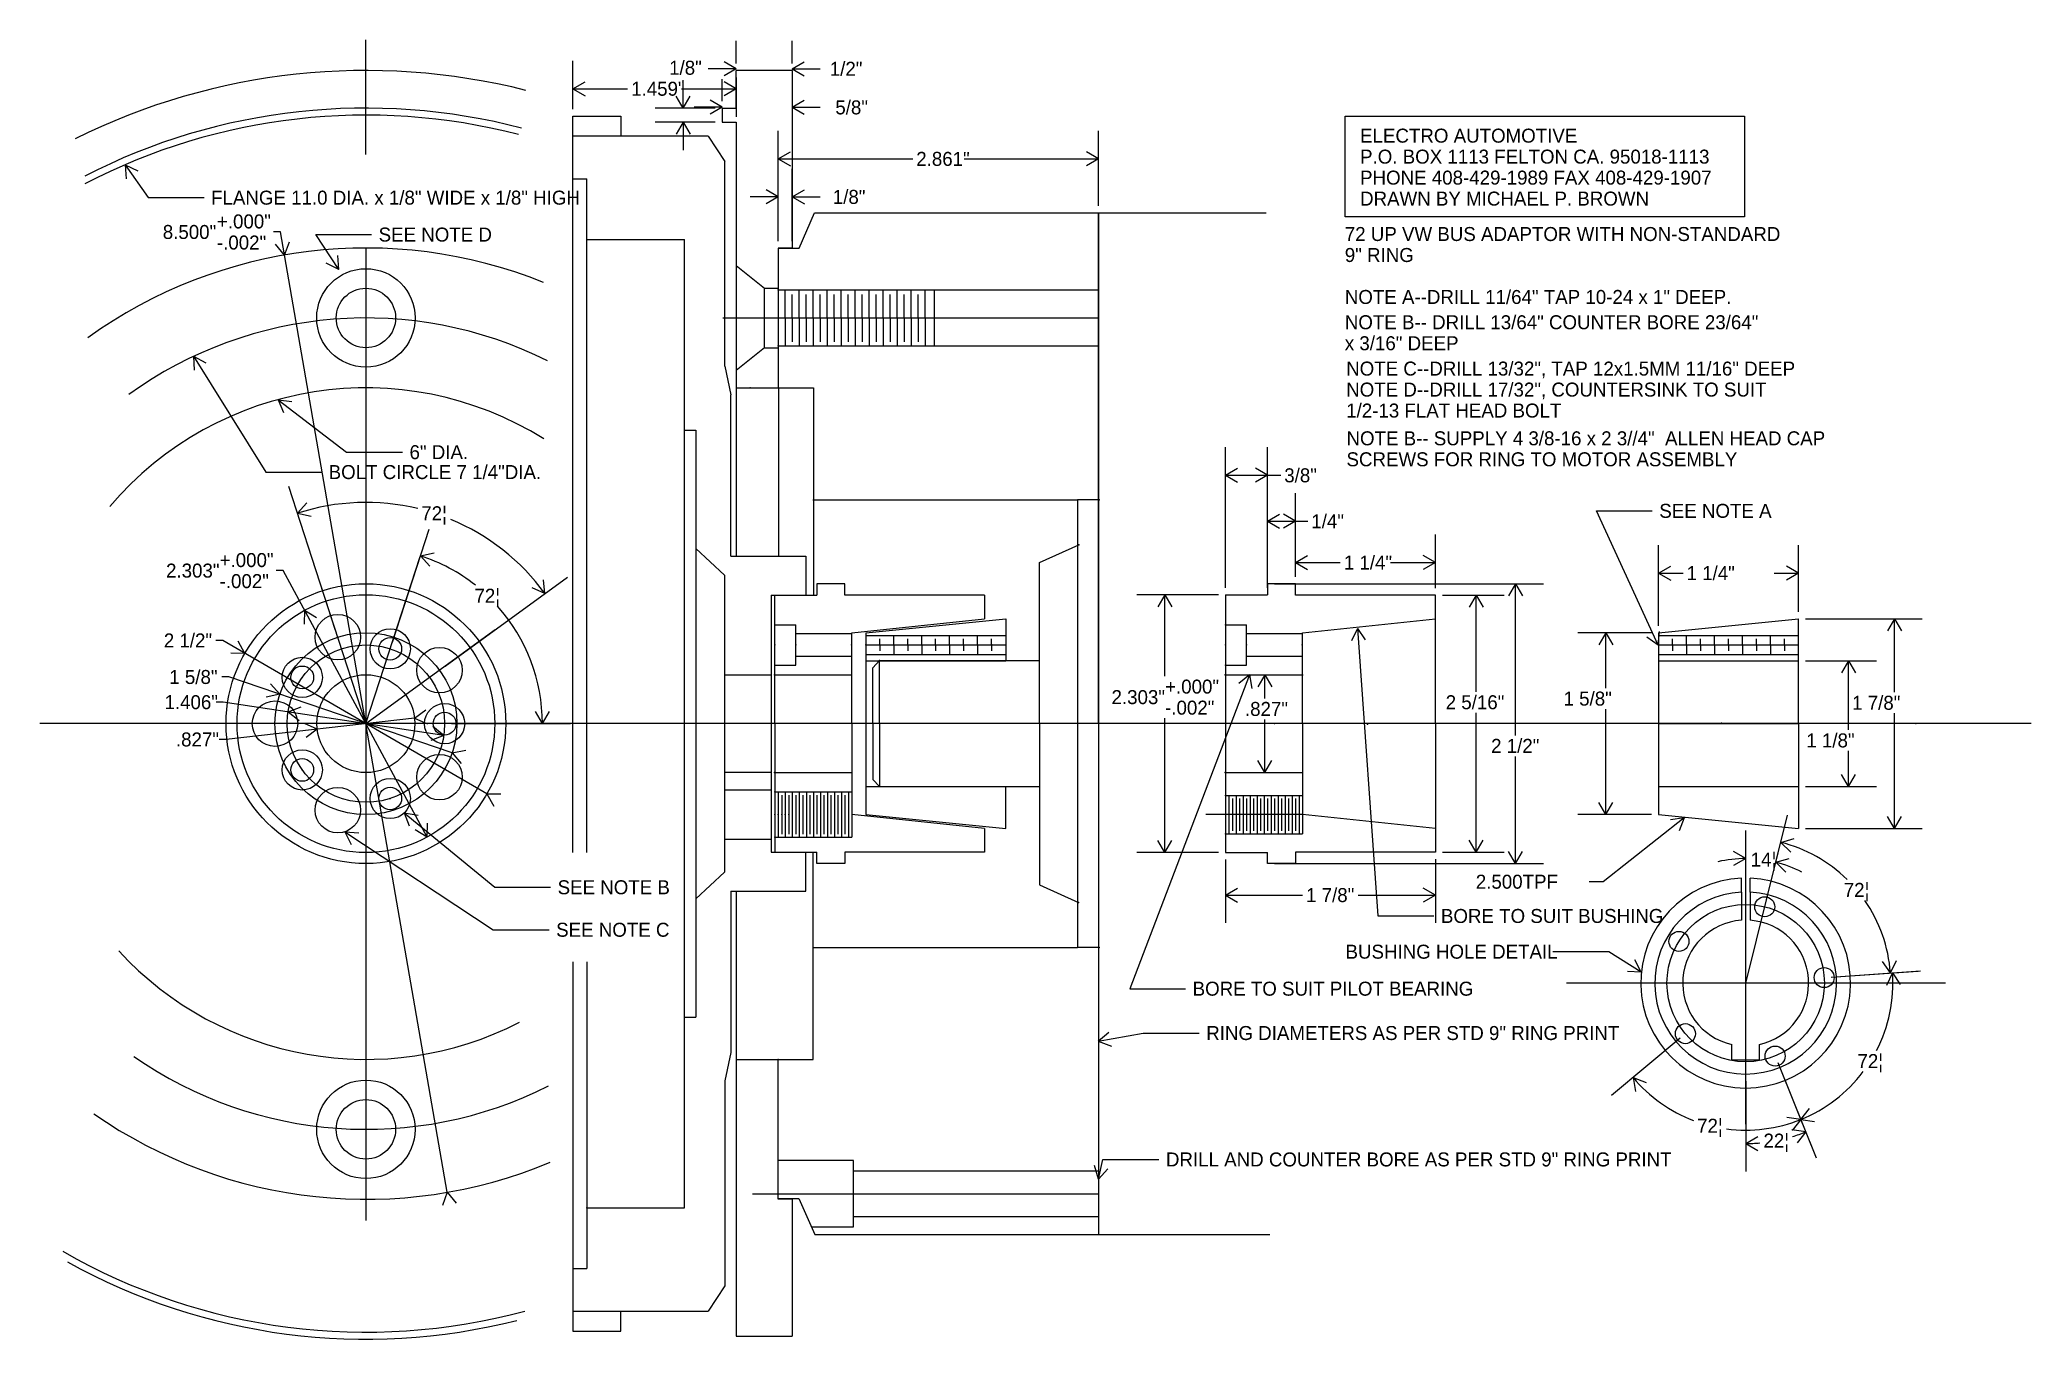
# Model space of a CAD drawing. Extents: x -0.3 to 17.5, y 0 to 11.6.
import ezdxf

# ---------------------------------------------------------------- set-up
doc = ezdxf.new("R2010")
doc.units = 0

msp = doc.modelspace()

# ---------------------------------------------------------------- linework, layer by layer
at = {"layer": 'ADV9', "color": 7, "linetype": 'CONTINUOUS'}
for p, q in [((9.146152, 5.495246), (9.146152, 10.060246)), ((9.146152, 10.060246), (10.644283, 10.060246)), ((9.146152, 10.060246), (9.146152, 5.495246)), ((9.150475, 7.495241), (8.959475, 7.495241)), ((8.959475, 7.495241), (8.959475, 3.495251)), ((8.617475, 6.935246), (8.969419, 7.094215)), ((8.617475, 5.495246), (8.617475, 6.935246)), ((7.129474, 5.995176), (7.189462, 6.058955)), ((7.189462, 6.058955), (8.617475, 6.058955)), ((7.189462, 5.496455), (7.189462, 6.058955)), ((7.129474, 5.495246), (7.129474, 5.995176)), ((7.129474, 5.495246), (7.129474, 4.995246)), ((7.189462, 5.496455), (7.189462, 4.933955)), ((8.617475, 5.495246), (8.617475, 4.055246)), ((9.146152, 5.495246), (9.146152, 0.930246)), ((7.189462, 4.933955), (7.129474, 4.995246)), ((7.189462, 4.933955), (8.617475, 4.933955)), ((8.617475, 4.055246), (8.966231, 3.896217)), ((9.150599, 3.495251), (8.959599, 3.495251)), ((9.146152, 0.930246), (10.676059, 0.930246))]:
    msp.add_line(p, q, dxfattribs=at)
at = {"layer": 'ADV9', "color": 7}
for p in [(9.150475, 7.495241), (8.969419, 7.094215), (7.189462, 6.058955), (7.129474, 5.495246), (7.129474, 5.495246), (7.129474, 5.495246), (7.189462, 5.495234), (8.617475, 5.495246), (8.617475, 5.495246), (8.617475, 5.495246), (8.959475, 5.495246), (8.959475, 5.495246), (9.146152, 5.495246), (9.146152, 5.495246), (9.146152, 5.495246), (7.189462, 4.933955), (8.966231, 3.896217), (9.150599, 3.495251)]:
    msp.add_point(p, dxfattribs=at)
at = {"layer": 'BUSHING', "color": 7, "linetype": 'CONTINUOUS'}
for p, q in [((14.150245, 6.370234), (14.150245, 7.090008)), ((15.400245, 6.495234), (15.400245, 7.090008)), ((14.150245, 6.840008), (14.258498, 6.902508)), ((14.150245, 6.840008), (14.258498, 6.777508)), ((14.150245, 6.840008), (14.368559, 6.840008)), ((15.181931, 6.840008), (15.400245, 6.840008)), ((15.400245, 6.840008), (15.291992, 6.902508)), ((15.400245, 6.840008), (15.291992, 6.777508)), ((7.066974, 6.307746), (8.316975, 6.432746)), ((14.150245, 6.307734), (15.400245, 6.432734)), ((15.400245, 5.495234), (15.400245, 6.432734)), ((15.462745, 6.432734), (16.506527, 6.432734)), ((16.256527, 6.432734), (16.194027, 6.32448)), ((16.256527, 6.432734), (16.319027, 6.32448)), ((16.256527, 5.776164), (16.256527, 6.432734)), ((7.066974, 6.307746), (7.066974, 5.495246)), ((7.066974, 6.284304), (8.316975, 6.284304)), ((7.190834, 6.199274), (7.190834, 6.253973)), ((7.315834, 6.199274), (7.315834, 6.28566)), ((7.440834, 6.199274), (7.440834, 6.253973)), ((7.565834, 6.199274), (7.565834, 6.28566)), ((7.690834, 6.199274), (7.690834, 6.253973)), ((7.815834, 6.199274), (7.815834, 6.28566)), ((7.940834, 6.199274), (7.940834, 6.253973)), ((8.065834, 6.199274), (8.065834, 6.28566)), ((8.190834, 6.199274), (8.190834, 6.253973)), ((14.087745, 6.307734), (13.429147, 6.307734)), ((13.679147, 6.307734), (13.616647, 6.19948)), ((13.679147, 6.307734), (13.741647, 6.19948)), ((13.679147, 5.813636), (13.679147, 6.307734)), ((14.150245, 6.307734), (14.150245, 5.495234)), ((14.150245, 6.284292), (15.400245, 6.284292)), ((14.274104, 6.199261), (14.274104, 6.253961)), ((14.399104, 6.199261), (14.399104, 6.285648)), ((14.524104, 6.199261), (14.524104, 6.253961)), ((14.649104, 6.199261), (14.649104, 6.285648)), ((14.774104, 6.199261), (14.774104, 6.253961)), ((14.899104, 6.199261), (14.899104, 6.285648)), ((15.024104, 6.199261), (15.024104, 6.253961)), ((15.149104, 6.199261), (15.149104, 6.285648)), ((15.274104, 6.199261), (15.274104, 6.253961)), ((7.065834, 6.199274), (8.316975, 6.199274)), ((7.066974, 6.112404), (8.316975, 6.112404)), ((7.066974, 6.057737), (8.316975, 6.057737)), ((7.190834, 6.199274), (7.190834, 6.144574)), ((7.315834, 6.199274), (7.315834, 6.112887)), ((7.440834, 6.199274), (7.440834, 6.144574)), ((7.565834, 6.199274), (7.565834, 6.112887)), ((7.690834, 6.199274), (7.690834, 6.144574)), ((7.815834, 6.199274), (7.815834, 6.112887)), ((7.940834, 6.199274), (7.940834, 6.144574)), ((8.065834, 6.199274), (8.065834, 6.112887)), ((8.190834, 6.199274), (8.190834, 6.144574)), ((14.149104, 6.199261), (15.400245, 6.199261)), ((14.150245, 6.112392), (15.400245, 6.112392)), ((14.150245, 6.057725), (15.400245, 6.057725)), ((14.274104, 6.199261), (14.274104, 6.144561)), ((14.399104, 6.199261), (14.399104, 6.112875)), ((14.524104, 6.199261), (14.524104, 6.144561)), ((14.649104, 6.199261), (14.649104, 6.112875)), ((14.774104, 6.199261), (14.774104, 6.144561)), ((14.899104, 6.199261), (14.899104, 6.112875)), ((15.024104, 6.199261), (15.024104, 6.144561)), ((15.149104, 6.199261), (15.149104, 6.112875)), ((15.274104, 6.199261), (15.274104, 6.144561)), ((15.462745, 6.057725), (16.0978, 6.057725)), ((15.8478, 6.057725), (15.7853, 5.949472)), ((15.8478, 6.057725), (15.9103, 5.949472)), ((15.8478, 5.43997), (15.8478, 6.057725)), ((13.679147, 4.682734), (13.679147, 5.625087)), ((16.256527, 4.557734), (16.256527, 5.587848)), ((7.066974, 5.495246), (7.066974, 4.682746)), ((14.150245, 5.495234), (14.150245, 4.682734)), ((14.150245, 5.495234), (15.400245, 5.495234)), ((15.400245, 5.495234), (15.400245, 4.557734)), ((15.8478, 4.932742), (15.8478, 5.251654)), ((15.8478, 4.932742), (15.7853, 5.040995)), ((15.8478, 4.932742), (15.9103, 5.040995)), ((7.06948, 4.932755), (8.316975, 4.932755)), ((14.152751, 4.932742), (15.400245, 4.932742)), ((15.462745, 4.932742), (16.0978, 4.932742)), ((7.066974, 4.682746), (8.316975, 4.557746)), ((14.087745, 4.682734), (13.429147, 4.682734)), ((13.679147, 4.682734), (13.616647, 4.790987)), ((14.379992, 4.654747), (13.655524, 4.082902)), ((13.679147, 4.682734), (13.741647, 4.790987)), ((14.150245, 4.682734), (15.400245, 4.557734)), ((14.379992, 4.654747), (14.256297, 4.636734)), ((14.379992, 4.654747), (14.333744, 4.538617)), ((16.256527, 4.557734), (16.194027, 4.665987)), ((16.256527, 4.557734), (16.319027, 4.665987)), ((14.928069, 1.917631), (14.928069, 4.452374)), ((15.462745, 4.557734), (16.506527, 4.557734)), ((14.928069, 3.176882), (15.217931, 4.339457)), ((14.889644, 3.988474), (14.889644, 4.113593)), ((14.969644, 3.988318), (14.969644, 4.113459)), ((13.655524, 4.082902), (13.530524, 4.082902)), ((14.889644, 3.988474), (14.889644, 3.738068)), ((14.969644, 3.988318), (14.969644, 3.737844)), ((14.803069, 2.489382), (14.803069, 2.628447)), ((15.053069, 2.489382), (15.053069, 2.628447)), ((15.053069, 2.489382), (14.803069, 2.489382))]:
    msp.add_line(p, q, dxfattribs=at)
for centre, radius in [((15.09814, 3.859), 0.0895), ((14.928069, 3.176882), 0.703), ((14.331891, 3.549415), 0.0895), ((15.629356, 3.225921), 0.0895), ((14.38954, 2.725002), 0.0895), ((15.191418, 2.525071), 0.0895)]:
    msp.add_circle(centre, radius, dxfattribs=at)
for centre, radius, start, end in [((14.928069, 3.176882), 0.9375, 92.349058, 447.458331), ((14.928067, 3.176882), 0.8125, 92.710526, 447.06681), ((14.928069, 3.176882), 0.5625, 93.917012, 257.160432), ((14.928069, 3.176882), 0.5625, 282.839638, 445.761342)]:
    msp.add_arc(centre, radius, start, end, dxfattribs=at)
at = {"layer": 'BUSHING', "color": 7}
for p in [(7.065834, 6.199274), (7.190834, 6.199274), (7.315834, 6.199274), (7.315834, 6.199274), (7.440834, 6.199274), (7.440834, 6.199274), (7.565834, 6.199274), (7.565834, 6.199274), (7.565834, 6.199274), (7.690834, 6.199274), (7.815834, 6.199274), (7.815834, 6.199274), (7.940834, 6.199274), (8.065834, 6.199274), (8.065834, 6.199274), (8.190834, 6.199274), (8.192295, 6.198354), (8.192295, 6.198354), (8.192303, 6.198354), (8.192303, 6.198354), (14.149104, 6.199261), (14.274104, 6.199261), (14.399104, 6.199261), (14.399104, 6.199261), (14.524104, 6.199261), (14.524104, 6.199261), (14.649104, 6.199261), (14.649104, 6.199261), (14.649104, 6.199261), (14.774104, 6.199261), (14.899104, 6.199261), (14.899104, 6.199261), (15.024104, 6.199261), (15.149104, 6.199261), (15.149104, 6.199261), (15.274104, 6.199261), (15.275565, 6.198342), (15.275565, 6.198342), (15.275573, 6.198342), (15.275573, 6.198342), (7.066974, 5.495246), (7.066974, 5.495246), (7.066974, 5.495246), (7.066974, 5.495246), (14.150245, 5.495234), (14.150245, 5.495234), (14.150245, 5.495234), (14.712735, 5.498687), (14.928069, 3.176882), (14.928069, 2.364382)]:
    msp.add_point(p, dxfattribs=at)
at = {"layer": 'DIEM', "color": 7, "linetype": 'CONTINUOUS'}
for p, q in [((2.600294, 10.581787), (2.600294, 11.605448)), ((5.908092, 11.393719), (5.908092, 11.596778)), ((6.408092, 11.393719), (6.408092, 11.596778)), ((4.450092, 10.985739), (4.450092, 11.418531)), ((5.908092, 11.346778), (5.799839, 11.409278)), ((6.408092, 11.346778), (6.516345, 11.409278)), ((4.450092, 11.168531), (4.558345, 11.231031)), ((5.433779, 10.995236), (5.433779, 11.245236)), ((5.908092, 11.346778), (5.658092, 11.346778)), ((5.783092, 11.057736), (5.783092, 11.252438)), ((5.908092, 11.346778), (5.799839, 11.284278)), ((5.909481, 11.168531), (5.801228, 11.231031)), ((5.909481, 11.268719), (5.909481, 10.918531)), ((6.408092, 11.346778), (6.516345, 11.284278)), ((6.408092, 11.346778), (6.658092, 11.346778)), ((6.408092, 11.268719), (6.408092, 10.752438)), ((4.450092, 11.168531), (4.558345, 11.106031)), ((4.450092, 11.168531), (4.938843, 11.168531)), ((5.433779, 10.995236), (5.371279, 11.10349)), ((5.42073, 11.168531), (5.909481, 11.168531)), ((5.433779, 10.995236), (5.496279, 11.10349)), ((5.783092, 11.002438), (5.674839, 11.064938)), ((5.909481, 11.168531), (5.801228, 11.106031)), ((6.408092, 11.002438), (6.516345, 11.064938)), ((5.720592, 10.995236), (5.183779, 10.995236)), ((5.720592, 10.870236), (5.183779, 10.870236)), ((5.433779, 10.870236), (5.371279, 10.761983)), ((5.433779, 10.870236), (5.496279, 10.761983)), ((5.433779, 10.870236), (5.433779, 10.620236)), ((5.783092, 11.002438), (5.533092, 11.002438)), ((5.783092, 11.002438), (5.674839, 10.939938)), ((6.408092, 11.002438), (6.516345, 10.939938)), ((6.408092, 11.002438), (6.658092, 11.002438)), ((6.284788, 9.807739), (6.284788, 10.792214)), ((9.146152, 10.122746), (9.146152, 10.792214)), ((6.284788, 10.542214), (6.393041, 10.604714)), ((6.284788, 10.542214), (6.393041, 10.479714)), ((6.284788, 10.542214), (7.486216, 10.542214)), ((7.944723, 10.542214), (9.146152, 10.542214)), ((9.146152, 10.542214), (9.037898, 10.604714)), ((9.146152, 10.542214), (9.037898, 10.479714)), ((0.448134, 10.48869), (0.561513, 10.436057)), ((0.448134, 10.48869), (0.459241, 10.364185)), ((0.448134, 10.48869), (0.654377, 10.195213)), ((6.284788, 9.807739), (6.284788, 10.452355)), ((6.409481, 9.807734), (6.409481, 10.452355)), ((0.654377, 10.195213), (1.154377, 10.195213)), ((6.284788, 10.202355), (6.034788, 10.202355)), ((6.284788, 10.202355), (6.176534, 10.264855)), ((6.284788, 10.202355), (6.176534, 10.139855)), ((6.409481, 10.202355), (6.517734, 10.264855)), ((6.409481, 10.202355), (6.517734, 10.139855)), ((6.409481, 10.202355), (6.659481, 10.202355)), ((1.837272, 9.889036), (1.774772, 9.889036)), ((3.327461, 1.30791), (1.837272, 9.889036)), ((1.873127, 9.682563), (1.916184, 9.799914)), ((2.357347, 9.552408), (2.151289, 9.865375)), ((2.151289, 9.865375), (2.651289, 9.865375)), ((1.873127, 9.682563), (1.793027, 9.778527)), ((2.357347, 9.552408), (2.245616, 9.608454)), ((2.357347, 9.552408), (2.350019, 9.677193)), ((2.600294, 9.745234), (2.600294, 1.056669)), ((1.060898, 8.777646), (1.171166, 8.718774)), ((1.060898, 8.777646), (1.065048, 8.652715)), ((1.060898, 8.777646), (1.704815, 7.74325)), ((1.814752, 8.389748), (1.938704, 8.373595)), ((1.814752, 8.389748), (1.86274, 8.274326)), ((1.814752, 8.389748), (2.427259, 7.921037)), ((2.427259, 7.921037), (2.927259, 7.921037)), ((10.28055, 6.709239), (10.28055, 7.964487)), ((10.655546, 6.709239), (10.655546, 7.964487)), ((1.704815, 7.74325), (2.204815, 7.74325)), ((10.28055, 7.714487), (10.388803, 7.776987)), ((10.28055, 7.714487), (10.388803, 7.651987)), ((10.28055, 7.714487), (10.774253, 7.714487)), ((10.655546, 7.714487), (10.547293, 7.776987)), ((10.655546, 7.714487), (10.547293, 7.651987)), ((2.329904, 6.327408), (1.912214, 7.612918)), ((1.989469, 7.375154), (2.07311, 7.468047)), ((1.989469, 7.375154), (2.111737, 7.349165)), ((14.147429, 6.195507), (13.593934, 7.396636)), ((13.593934, 7.396636), (14.093934, 7.396636)), ((2.836878, 6.223362), (3.16475, 7.232445)), ((2.600294, 5.495234), (2.115367, 6.987684)), ((2.600294, 5.495234), (3.085586, 6.988805)), ((3.087496, 6.994681), (3.209764, 7.02067)), ((3.087496, 6.994681), (3.171137, 6.901788)), ((1.861245, 6.863096), (1.798745, 6.863096)), ((3.14766, 4.482152), (1.861245, 6.863096)), ((3.308184, 6.009546), (4.401706, 6.804031)), ((4.199452, 6.657086), (4.186386, 6.781401)), ((4.199452, 6.657086), (4.085259, 6.707928)), ((10.21805, 6.646739), (9.488714, 6.646739)), ((9.738714, 6.646739), (9.676214, 6.538485)), ((9.738714, 6.646739), (9.801214, 6.538485)), ((9.738714, 5.920549), (9.738714, 6.646739)), ((2.052928, 6.508322), (2.049399, 6.383372)), ((2.052928, 6.508322), (2.159373, 6.442791)), ((14.147429, 6.195507), (14.045361, 6.267667)), ((14.147429, 6.195507), (14.158887, 6.319981)), ((10.496271, 5.932732), (9.424283, 3.127005)), ((10.496271, 5.932732), (10.399251, 5.853915)), ((10.496271, 5.932732), (10.516018, 5.809302)), ((4.176904, 5.495229), (4.114404, 5.603483)), ((4.176904, 5.495229), (4.239404, 5.603483)), ((9.738714, 4.343739), (9.738714, 5.544332)), ((17.479021, 5.495234), (-0.313326, 5.495234)), ((3.365894, 5.495233), (4.426904, 5.495228)), ((2.943223, 4.699449), (3.066501, 4.678769)), ((2.943223, 4.699449), (2.986953, 4.582348)), ((2.943223, 4.699449), (3.7506, 4.033363)), ((15.11326, 3.919644), (15.302039, 4.6768)), ((2.41132, 4.528391), (2.536098, 4.520942)), ((2.41132, 4.528391), (2.467258, 4.416606)), ((2.41132, 4.528391), (3.737415, 3.653449)), ((3.14766, 4.482152), (3.041215, 4.547683)), ((3.14766, 4.482152), (3.151189, 4.607102)), ((9.738714, 4.343739), (9.676214, 4.451992)), ((9.738714, 4.343739), (9.801214, 4.451992)), ((14.928069, 3.239382), (14.928069, 4.539495)), ((15.11326, 3.919644), (15.257714, 4.49902)), ((15.241559, 4.434226), (15.361717, 4.46868)), ((10.21805, 4.343739), (9.488714, 4.343739)), ((10.28055, 4.281239), (10.28055, 3.713977)), ((12.155546, 4.284284), (12.155546, 3.713977)), ((14.928069, 4.289495), (14.819816, 4.351995)), ((14.928069, 4.289495), (14.819816, 4.226995)), ((15.197234, 4.256446), (15.317391, 4.290901)), ((15.241559, 4.434226), (15.331477, 4.347393)), ((15.197234, 4.256446), (15.287151, 4.169614)), ((3.7506, 4.033363), (4.2506, 4.033363)), ((10.28055, 3.963977), (10.388803, 4.026477)), ((10.28055, 3.963977), (10.388803, 3.901477)), ((10.28055, 3.963977), (10.969129, 3.963977)), ((11.466968, 3.963977), (12.155546, 3.963977)), ((12.155546, 3.963977), (12.047293, 4.026477)), ((12.155546, 3.963977), (12.047293, 3.901477)), ((3.737415, 3.653449), (4.237415, 3.653449)), ((13.705365, 3.457605), (13.205365, 3.457605)), ((13.995745, 3.275254), (13.705365, 3.457605)), ((13.995745, 3.275254), (13.937307, 3.385753)), ((13.995745, 3.275254), (13.870831, 3.279895)), ((15.691704, 3.23028), (16.489202, 3.286047)), ((15.691704, 3.23028), (16.470139, 3.284714)), ((16.220748, 3.267275), (16.150849, 3.370905)), ((16.239811, 3.268608), (16.185015, 3.156259)), ((16.220748, 3.267275), (16.275544, 3.379624)), ((16.239811, 3.268608), (16.30971, 3.164978)), ((9.424283, 3.127005), (9.924283, 3.127005)), ((16.714268, 3.176882), (13.32665, 3.176882)), ((9.143819, 2.65659), (9.238939, 2.737689)), ((9.143819, 2.65659), (9.545911, 2.730756)), ((9.545911, 2.730756), (10.045911, 2.730756)), ((14.341662, 2.684828), (13.730189, 2.171741)), ((9.143819, 2.65659), (9.261613, 2.614763)), ((13.921701, 2.332438), (14.039162, 2.289685)), ((13.921701, 2.332438), (13.943407, 2.209337)), ((15.214831, 2.467122), (15.514308, 1.72589)), ((15.214831, 2.467122), (15.513849, 1.727025)), ((15.214831, 2.467122), (15.558859, 1.615624)), ((14.928069, 2.301882), (14.928069, 1.493011)), ((15.420198, 1.958821), (15.296414, 1.976218)), ((15.420198, 1.958821), (15.34324, 1.86032)), ((15.420656, 1.957686), (15.497614, 2.056187)), ((15.420656, 1.957686), (15.54444, 1.940289)), ((14.928069, 1.743011), (15.036322, 1.805511)), ((15.465207, 1.84742), (15.341423, 1.864816)), ((15.465207, 1.84742), (15.388249, 1.748918)), ((14.928069, 1.743011), (15.036322, 1.680511)), ((9.144888, 1.426102), (9.10873, 1.545759)), ((9.144888, 1.426102), (9.185912, 1.601201)), ((9.144888, 1.426102), (9.230434, 1.517244)), ((9.185912, 1.601201), (9.685912, 1.601201)), ((3.327461, 1.30791), (3.284404, 1.19056)), ((3.327461, 1.30791), (3.407561, 1.211947))]:
    msp.add_line(p, q, dxfattribs=at)
for centre, radius in [((2.817564, 6.163921), 0.1797), ((2.817564, 6.163921), 0.10155), ((2.031475, 5.908505), 0.1797), ((2.031475, 5.908505), 0.10155), ((3.303394, 5.495234), 0.1797), ((3.303394, 5.495234), 0.10155), ((2.031474, 5.081962), 0.1797), ((2.031474, 5.081962), 0.10155), ((2.817564, 4.826546), 0.1797), ((2.817564, 4.826546), 0.10155)]:
    msp.add_circle(centre, radius, dxfattribs=at)
for centre, radius, start, end in [((2.600294, 5.495237), 1.976663, 76.443871, 108.000093), ((2.600294, 5.495237), 1.976663, 35.999828, 67.440821), ((2.600294, 5.495237), 1.57661, 51.662355, 71.999912), ((2.600294, 5.495237), 1.57661, 359.999728, 401.707862), ((14.928069, 3.176882), 1.112613, 90, 102.874145), ((14.928069, 3.176882), 1.295835, 45.659767, 76.000045), ((14.928069, 3.176882), 1.112613, 63.125901, 76.000045), ((14.928069, 3.176882), 1.295835, 4.000008, 34.776297), ((14.928069, 3.176882), 1.314945, 332.705944, 364.000008), ((14.928069, 3.176882), 1.313721, 220.00001, 249.255766), ((14.928069, 3.176882), 1.314945, 292.000006, 323.038306), ((14.928069, 3.176882), 1.313721, 262.55083, 292.000006), ((14.928069, 3.176882), 1.433871, 287.010084, 292.000006), ((14.928069, 3.176882), 1.433871, 270, 275.110572)]:
    msp.add_arc(centre, radius, start, end, dxfattribs=at)
at = {"layer": 'DIEM', "color": 7}
msp.add_point((16.447624, 5.495234), dxfattribs=at)
at = {"layer": 'FLYWHEEL', "color": 7, "linetype": 'CONTINUOUS'}
for p, q in [((4.450092, 10.745234), (4.450092, 10.923239)), ((4.450092, 10.923239), (4.878092, 10.923239)), ((4.878092, 10.923239), (4.878092, 10.745234)), ((11.350103, 10.92419), (14.916554, 10.92419)), ((11.350103, 10.024205), (11.350103, 10.92419)), ((14.916554, 10.92419), (14.916554, 10.024205)), ((5.659092, 10.745234), (4.450092, 10.745234)), ((4.450092, 4.34398), (4.450092, 10.745234)), ((5.659092, 10.745234), (5.806092, 10.517738)), ((5.806092, 10.287733), (5.806092, 10.517738)), ((4.450092, 10.363739), (4.575092, 10.363739)), ((4.575092, 4.34398), (4.575092, 10.363739)), ((5.806092, 8.690055), (5.806092, 10.287733)), ((14.916554, 10.024205), (11.350103, 10.024205)), ((4.575092, 9.820238), (5.447092, 9.820238)), ((5.447092, 1.170239), (5.447092, 9.820238)), ((5.806092, 8.690055), (5.860092, 8.432646)), ((5.860092, 6.992642), (5.860092, 8.432646)), ((5.447092, 8.118739), (5.548091, 8.118739)), ((5.548091, 8.118739), (5.548091, 2.871738)), ((5.548091, 7.059238), (5.804091, 6.823239)), ((5.860092, 6.992642), (6.531035, 6.992642)), ((6.531035, 6.992642), (6.531035, 6.643739)), ((5.804091, 6.823239), (5.804091, 4.167239)), ((6.222228, 6.643739), (6.531035, 6.643739)), ((6.222228, 6.643739), (6.222228, 4.346739)), ((5.804091, 5.932732), (6.222228, 5.932732)), ((6.222228, 5.057732), (5.804091, 5.057732)), ((6.222228, 4.901733), (5.804091, 4.901733)), ((5.804091, 4.463734), (6.222228, 4.463734)), ((6.219766, 4.346739), (6.530856, 4.346739)), ((6.530856, 3.997643), (6.530856, 4.346739)), ((5.548091, 3.931239), (5.804091, 4.167239)), ((5.860092, 3.997643), (5.860092, 2.557646)), ((5.860092, 3.997643), (6.530856, 3.997643)), ((4.450092, 3.366434), (4.450092, 0.245234)), ((4.575092, 3.366434), (4.575092, 0.626739)), ((5.447092, 2.871738), (5.548091, 2.871738)), ((5.860092, 2.557646), (5.806092, 2.304191)), ((5.806092, 2.304191), (5.806092, 0.702734)), ((4.575092, 1.170239), (5.447092, 1.170239)), ((4.450092, 0.626739), (4.575092, 0.626739)), ((5.806092, 0.702734), (5.806092, 0.472739)), ((5.806092, 0.472739), (5.659092, 0.245234)), ((4.450092, 0.245234), (4.450092, 0.067239)), ((4.450092, 0.245234), (5.659092, 0.245234)), ((4.878092, 0.067239), (4.878092, 0.245234)), ((4.450092, 0.067239), (4.878092, 0.067239))]:
    msp.add_line(p, q, dxfattribs=at)
at = {"layer": 'FLYWHEEL', "color": 7}
for p in [(4.450092, 10.745234), (4.575092, 9.820238), (5.447092, 8.118739), (6.222228, 5.057732), (5.447092, 2.871738), (4.575092, 1.170239)]:
    msp.add_point(p, dxfattribs=at)
at = {"layer": 'HUB', "color": 7, "linetype": 'CONTINUOUS'}
for p, q in [((10.655546, 6.808184), (10.655546, 7.553321)), ((10.905546, 6.808184), (10.905546, 7.553321)), ((10.655546, 7.303321), (10.763799, 7.365821)), ((10.655546, 7.303321), (10.763799, 7.240821)), ((10.655546, 7.303321), (11.016185, 7.303321)), ((10.905546, 7.303321), (10.797293, 7.365821)), ((10.905546, 7.303321), (10.797293, 7.240821)), ((10.905546, 6.808184), (10.905546, 7.184271)), ((12.155546, 6.706184), (12.155546, 7.184271)), ((10.905546, 6.934271), (11.013799, 6.996771)), ((12.155546, 6.934271), (12.047293, 6.996771)), ((10.905546, 6.934271), (11.013799, 6.871771)), ((10.905546, 6.934271), (11.306417, 6.934271)), ((11.754675, 6.934271), (12.155546, 6.934271)), ((12.155546, 6.934271), (12.047293, 6.871771)), ((6.253428, 5.495239), (6.253428, 6.643739)), ((6.253428, 6.643739), (6.628424, 6.643739)), ((6.878424, 6.745684), (6.628424, 6.745684)), ((6.628424, 6.745684), (6.628424, 6.643684)), ((6.878424, 6.643684), (6.878424, 6.745684)), ((8.128425, 6.643684), (6.878424, 6.643684)), ((10.28055, 6.646739), (10.28055, 4.343739)), ((10.28055, 6.646739), (10.655546, 6.646739)), ((10.905546, 6.745684), (10.655546, 6.745684)), ((10.655546, 6.745684), (10.655546, 6.646739)), ((10.718046, 6.745684), (13.120474, 6.745684)), ((10.905546, 6.643684), (10.905546, 6.745684)), ((12.155546, 6.643684), (10.905546, 6.643684)), ((12.155546, 5.495234), (12.155546, 6.643684)), ((12.218046, 6.643684), (12.771322, 6.643684)), ((12.521322, 6.643684), (12.458822, 6.535431)), ((12.521322, 6.643684), (12.583822, 6.535431)), ((12.521322, 5.780851), (12.521322, 6.643684)), ((12.870474, 6.745684), (12.807974, 6.63743)), ((12.870474, 6.745684), (12.932974, 6.63743)), ((12.870474, 5.39079), (12.870474, 6.745684)), ((6.940924, 6.307733), (8.128425, 6.432734)), ((6.940924, 6.307733), (8.128425, 6.432734)), ((10.968046, 6.307733), (12.155546, 6.432734)), ((12.155546, 5.495234), (12.155546, 6.432734)), ((1.321694, 6.238511), (1.259194, 6.238511)), ((3.680963, 4.867018), (1.321694, 6.238511)), ((1.519625, 6.123449), (1.457447, 6.231888)), ((2.600294, 5.495234), (3.756368, 6.335171)), ((6.253428, 6.377939), (6.440928, 6.377939)), ((6.440928, 6.018539), (6.440928, 6.377939)), ((6.440928, 6.300811), (6.940924, 6.300811)), ((6.940924, 5.495233), (6.940924, 6.307733)), ((6.940924, 5.495233), (6.940924, 6.307733)), ((10.28055, 6.378039), (10.46805, 6.378039)), ((10.46805, 6.018639), (10.46805, 6.378039)), ((10.46805, 6.300911), (10.968046, 6.300911)), ((10.968046, 5.495233), (10.968046, 6.307733)), ((11.459496, 6.346693), (11.404857, 6.234267)), ((11.459496, 6.346693), (11.52954, 6.243161)), ((11.459496, 6.346693), (11.642812, 3.776711)), ((1.519625, 6.123449), (1.394626, 6.123821)), ((6.440928, 6.097711), (6.940924, 6.097711)), ((10.46805, 6.097811), (10.968046, 6.097811)), ((1.374457, 5.912718), (1.311957, 5.912718)), ((3.369413, 5.233294), (1.374457, 5.912718)), ((6.251008, 5.932732), (6.946159, 5.932732)), ((6.253428, 6.018539), (6.440928, 6.018539)), ((10.27813, 5.932732), (10.973281, 5.932732)), ((10.28055, 6.018639), (10.46805, 6.018639)), ((10.34063, 5.932732), (10.881915, 5.932732)), ((10.631915, 5.932732), (10.569415, 5.824479)), ((10.631915, 5.932732), (10.694415, 5.824479)), ((10.631915, 5.721309), (10.631915, 5.932732)), ((1.831175, 5.757173), (1.708553, 5.73291)), ((1.831175, 5.757173), (1.748851, 5.851236)), ((1.323772, 5.687517), (1.261272, 5.687517)), ((3.295551, 5.390507), (1.323772, 5.687517)), ((3.03503, 5.544338), (1.351844, 5.354217)), ((1.905037, 5.59996), (2.021392, 5.645639)), ((1.905037, 5.59996), (2.002773, 5.522033)), ((3.03503, 5.544338), (3.135584, 5.618594)), ((3.03503, 5.544338), (3.149614, 5.494383)), ((10.631915, 5.057732), (10.631915, 5.532992)), ((12.521322, 4.346784), (12.521322, 5.592738)), ((1.351844, 5.354217), (1.289344, 5.354217)), ((2.165559, 5.446129), (2.050974, 5.496084)), ((2.165559, 5.446129), (2.065004, 5.371874)), ((3.295551, 5.390507), (3.179196, 5.344828)), ((3.295551, 5.390507), (3.197815, 5.468434)), ((6.253428, 5.495239), (6.253428, 4.346739)), ((6.940924, 5.495234), (6.940924, 4.682734)), ((6.940924, 5.495233), (6.940924, 4.682733)), ((6.940924, 5.495233), (6.940924, 4.682733)), ((10.968046, 5.495233), (10.968046, 4.682733)), ((12.155546, 5.495234), (12.155546, 4.346784)), ((12.155546, 5.495234), (12.155546, 4.557734)), ((3.369413, 5.233294), (3.492036, 5.257557)), ((3.369413, 5.233294), (3.451737, 5.139231)), ((10.631915, 5.057732), (10.569415, 5.165985)), ((10.631915, 5.057732), (10.694415, 5.165985)), ((12.870474, 4.244784), (12.870474, 5.203116)), ((6.250966, 5.057732), (6.946159, 5.057732)), ((10.278088, 5.057732), (10.973281, 5.057732)), ((10.340588, 5.057732), (10.881915, 5.057732)), ((3.680963, 4.867018), (3.805962, 4.866646)), ((3.680963, 4.867018), (3.743141, 4.75858)), ((6.253428, 4.885834), (6.940924, 4.885834)), ((6.284428, 4.885834), (6.284428, 4.479633)), ((6.315928, 4.857179), (6.315928, 4.508288)), ((6.347178, 4.885834), (6.347178, 4.479633)), ((6.378428, 4.857179), (6.378428, 4.508288)), ((6.409928, 4.885834), (6.409928, 4.479633)), ((6.440928, 4.857179), (6.440928, 4.508288)), ((6.472678, 4.885834), (6.472678, 4.479633)), ((6.503428, 4.857179), (6.503428, 4.508288)), ((6.535428, 4.885834), (6.535428, 4.479633)), ((6.565928, 4.857179), (6.565928, 4.508288)), ((6.598177, 4.885834), (6.598177, 4.479633)), ((6.628428, 4.857179), (6.628428, 4.508288)), ((6.660927, 4.885834), (6.660927, 4.479633)), ((6.690928, 4.857179), (6.690928, 4.508288)), ((6.723677, 4.885834), (6.723677, 4.479633)), ((6.753428, 4.857179), (6.753428, 4.508288)), ((6.786427, 4.885834), (6.786427, 4.479633)), ((6.815928, 4.857179), (6.815928, 4.508288)), ((6.849177, 4.885834), (6.849177, 4.479633)), ((6.878428, 4.857179), (6.878428, 4.508288)), ((6.911927, 4.885834), (6.911927, 4.479633)), ((10.28055, 4.854589), (10.968046, 4.854589)), ((10.31155, 4.854589), (10.31155, 4.510889)), ((10.34305, 4.827407), (10.34305, 4.53807)), ((10.3743, 4.854589), (10.3743, 4.510889)), ((10.40555, 4.827407), (10.40555, 4.53807)), ((10.43705, 4.854589), (10.43705, 4.510889)), ((10.46805, 4.827407), (10.46805, 4.53807)), ((10.4998, 4.854589), (10.4998, 4.510889)), ((10.53055, 4.827407), (10.53055, 4.53807)), ((10.56255, 4.854589), (10.56255, 4.510889)), ((10.59305, 4.827407), (10.59305, 4.53807)), ((10.625299, 4.854589), (10.625299, 4.510889)), ((10.65555, 4.827407), (10.65555, 4.53807)), ((10.688049, 4.854589), (10.688049, 4.510889)), ((10.71805, 4.827407), (10.71805, 4.53807)), ((10.750799, 4.854589), (10.750799, 4.510889)), ((10.78055, 4.827407), (10.78055, 4.53807)), ((10.813549, 4.854589), (10.813549, 4.510889)), ((10.84305, 4.827407), (10.84305, 4.53807)), ((10.876299, 4.854589), (10.876299, 4.510889)), ((10.90555, 4.827407), (10.90555, 4.53807)), ((10.939049, 4.854589), (10.939049, 4.510889)), ((6.940924, 4.682734), (6.940924, 4.479633)), ((8.128425, 4.557734), (6.940924, 4.682733)), ((8.128425, 4.557734), (6.940924, 4.682733)), ((10.968046, 4.682739), (10.105417, 4.682739)), ((12.155546, 4.557734), (10.968046, 4.682733)), ((10.968046, 4.682733), (10.968046, 4.510889)), ((6.253428, 4.479633), (6.940924, 4.479633)), ((10.28055, 4.510889), (10.968046, 4.510889)), ((12.521322, 4.346784), (12.458822, 4.455037)), ((12.521322, 4.346784), (12.583822, 4.455037)), ((6.253428, 4.346739), (6.628424, 4.346739)), ((6.628424, 4.244784), (6.628424, 4.346784)), ((8.128425, 4.346784), (6.878424, 4.346784)), ((6.878424, 4.346784), (6.878424, 4.244784)), ((10.28055, 4.343739), (10.655546, 4.343739)), ((10.655546, 4.244784), (10.655546, 4.343739)), ((12.155546, 4.346784), (10.905546, 4.346784)), ((10.905546, 4.346784), (10.905546, 4.244784)), ((12.218046, 4.346784), (12.771322, 4.346784)), ((12.870474, 4.244784), (12.807974, 4.353038)), ((12.870474, 4.244784), (12.932974, 4.353038)), ((6.878424, 4.244784), (6.628424, 4.244784)), ((10.905546, 4.244784), (10.655546, 4.244784)), ((10.718046, 4.244784), (13.120474, 4.244784)), ((11.642812, 3.776711), (12.142812, 3.776711))]:
    msp.add_line(p, q, dxfattribs=at)
for centre, radius in [((2.600294, 5.495234), 1.25), ((2.600294, 5.495237), 1.1515), ((2.349217, 6.267967), 0.2031), ((2.600294, 5.495234), 0.8125), ((2.600294, 5.495234), 0.7031), ((3.25762, 5.972809), 0.2031), ((2.600294, 5.495234), 0.4375), ((1.787794, 5.495233), 0.2031), ((3.257621, 5.017658), 0.2031), ((2.349218, 4.722499), 0.2031)]:
    msp.add_circle(centre, radius, dxfattribs=at)
at = {"layer": 'HUB', "color": 7}
for p in [(6.253428, 6.377939), (6.440928, 6.300811), (10.28055, 6.378039), (10.46805, 6.300911), (2.817564, 6.163921), (6.253428, 6.198239), (6.440928, 6.199261), (6.440928, 6.097711), (6.939784, 6.199261), (10.28055, 6.198339), (10.28055, 6.198339), (10.46805, 6.199361), (10.46805, 6.097811), (10.966906, 6.199361), (2.031475, 5.908505), (3.25762, 5.972809), (6.251008, 5.932732), (6.253428, 6.018539), (10.27813, 5.932732), (10.28055, 6.018639), (2.600294, 5.495234), (2.600294, 5.495234), (2.600294, 5.495234), (3.303394, 5.495234), (6.253428, 5.495239), (6.253428, 5.495239), (6.253428, 5.495239), (6.253428, 5.495239), (6.940924, 5.495234), (6.940924, 5.495234), (6.940924, 5.495234), (6.940924, 5.495234), (6.940924, 5.495233), (6.940924, 5.495233), (6.940924, 5.495233), (6.940924, 5.495233), (10.28055, 5.495239), (10.28055, 5.495239), (10.718122, 5.495234), (10.718122, 5.495234), (10.718122, 5.495234), (10.718122, 5.495234), (10.718122, 5.495234), (10.718122, 5.495234), (10.968046, 5.495233), (10.968046, 5.495233), (11.549789, 5.491656), (11.549789, 5.491656), (11.549789, 5.491656), (11.549789, 5.491656), (11.549789, 5.491656), (11.549789, 5.491656), (12.155546, 5.495234), (12.155546, 5.495234), (12.155546, 5.495234), (12.155546, 5.495234), (12.155546, 5.495234), (12.155546, 5.495234), (12.155546, 5.495234), (12.155546, 5.495234), (2.031474, 5.081962), (6.250966, 5.057732), (10.278088, 5.057732), (2.817564, 4.826546), (6.253428, 4.885834), (10.28055, 4.854589), (6.253428, 4.682734), (6.253428, 4.682734), (6.284428, 4.682734), (6.315928, 4.682734), (6.347178, 4.682734), (6.378428, 4.682734), (10.28055, 4.682739), (10.28055, 4.682739), (10.28055, 4.682739), (10.28055, 4.682739), (10.31155, 4.682739), (10.34305, 4.682739), (10.3743, 4.682739), (10.40555, 4.682739), (6.253428, 4.479633), (10.28055, 4.510889)]:
    msp.add_point(p, dxfattribs=at)
at = {"layer": 'PLATE', "color": 7, "linetype": 'CONTINUOUS'}
for p, q in [((6.408092, 11.331219), (5.908092, 11.331219)), ((5.909481, 10.995236), (5.909481, 11.331219)), ((6.409481, 11.331219), (6.408092, 11.331219)), ((6.409481, 11.331219), (6.409481, 9.745234)), ((5.783092, 10.995236), (5.908092, 10.995236)), ((5.783092, 10.995236), (5.783092, 10.870236)), ((5.783092, 10.870236), (5.909481, 10.870236)), ((5.909481, 10.870236), (5.909481, 6.992642)), ((6.284481, 9.745234), (6.284481, 8.495234)), ((6.409481, 9.745234), (6.284481, 9.745234)), ((5.909481, 9.588734), (5.909481, 8.651733)), ((5.909481, 9.588734), (6.160481, 9.385834)), ((6.160481, 8.854633), (6.160481, 9.385834)), ((6.160481, 9.385834), (6.284481, 9.385834)), ((6.160481, 8.854633), (5.909481, 8.651733)), ((6.160481, 8.854633), (6.284481, 8.854633)), ((5.909481, 8.495234), (6.284481, 8.495234)), ((5.909481, 3.997643), (5.909481, 0.023107)), ((5.909481, 2.495234), (6.284481, 2.495234)), ((6.284481, 1.245234), (6.284481, 2.495234)), ((6.409481, 1.245234), (6.284481, 1.245234)), ((6.409481, 1.245234), (6.409481, 0.023107)), ((5.909481, 0.023107), (6.409481, 0.023107))]:
    msp.add_line(p, q, dxfattribs=at)
for centre, radius in [((2.600294, 9.120237), 0.44), ((2.600294, 9.120237), 0.2656), ((2.600294, 1.870237), 0.44), ((2.600294, 1.870237), 0.2655)]:
    msp.add_circle(centre, radius, dxfattribs=at)
for centre, radius, start, end in [((2.600295, 5.495229), 5.835989, 75.819066, 116.440291), ((2.600294, 5.495232), 5.500001, 75.350398, 117.16842), ((2.600294, 5.495238), 5.437495, 75.491312, 117.502105), ((2.600293, 5.495243), 4.249992, 68.076433, 125.75839), ((2.600294, 5.495237), 3.625, 63.404603, 125.758344), ((2.600294, 5.495238), 2.999999, 58.00045, 139.73023), ((2.600294, 5.495237), 3.000001, 222.592535, 297.24483), ((2.600294, 5.495236), 3.624999, 235.094512, 296.766584), ((2.600294, 5.495233), 4.25, 235.094479, 292.806003), ((2.600294, 5.495234), 5.4375, 240.126915, 285.142062), ((2.600295, 5.495233), 5.5, 240.993442, 284.181278)]:
    msp.add_arc(centre, radius, start, end, dxfattribs=at)
at = {"layer": 'PLATE', "color": 7}
for p in [(2.600294, 11.331219), (6.409481, 9.745234), (2.600294, 9.120237), (5.909481, 9.120234), (6.034481, 8.495234), (2.600294, 5.495237), (2.600294, 5.495237), (2.600294, 5.495237), (2.600294, 1.870237), (6.409481, 1.245234)]:
    msp.add_point(p, dxfattribs=at)
at = {"layer": 'RING', "color": 7, "linetype": 'CONTINUOUS'}
for p, q in [((6.472288, 9.745239), (6.609301, 10.060238)), ((6.609301, 10.060238), (9.146152, 10.060238)), ((6.284788, 9.745239), (6.472288, 9.745239)), ((6.284371, 9.370237), (9.146152, 9.370237)), ((6.347285, 9.119595), (6.347285, 9.370173)), ((6.409776, 9.119595), (6.409776, 9.330595)), ((6.472268, 9.119595), (6.472268, 9.370173)), ((6.534759, 9.119595), (6.534759, 9.330595)), ((6.59725, 9.119595), (6.59725, 9.370173)), ((6.659742, 9.119595), (6.659742, 9.330595)), ((6.722233, 9.119595), (6.722233, 9.370173)), ((6.784725, 9.119595), (6.784725, 9.330595)), ((6.847216, 9.119595), (6.847216, 9.370173)), ((6.909708, 9.119595), (6.909708, 9.330595)), ((6.972199, 9.119595), (6.972199, 9.370173)), ((7.03469, 9.119595), (7.03469, 9.330595)), ((7.097182, 9.119595), (7.097182, 9.370173)), ((7.159673, 9.119595), (7.159673, 9.330595)), ((7.222165, 9.119595), (7.222165, 9.370173)), ((7.284656, 9.119595), (7.284656, 9.330595)), ((7.347147, 9.119595), (7.347147, 9.370173)), ((7.409639, 9.119595), (7.409639, 9.330595)), ((7.47213, 9.119595), (7.47213, 9.370173)), ((7.534622, 9.119595), (7.534622, 9.330595)), ((7.597113, 9.119595), (7.597113, 9.370173)), ((7.678122, 9.370237), (7.678122, 8.870237)), ((5.789966, 9.120237), (9.146152, 9.120237)), ((6.347285, 9.119595), (6.347285, 8.877729)), ((6.409776, 9.118536), (6.409776, 8.907536)), ((6.472268, 9.119595), (6.472268, 8.877729)), ((6.534759, 9.118536), (6.534759, 8.907536)), ((6.59725, 9.119595), (6.59725, 8.877729)), ((6.659742, 9.118536), (6.659742, 8.907536)), ((6.722233, 9.119595), (6.722233, 8.877729)), ((6.784725, 9.118536), (6.784725, 8.907536)), ((6.847216, 9.119595), (6.847216, 8.877729)), ((6.909708, 9.118536), (6.909708, 8.907536)), ((6.972199, 9.119595), (6.972199, 8.877729)), ((7.03469, 9.118536), (7.03469, 8.907536)), ((7.097182, 9.119595), (7.097182, 8.877729)), ((7.159673, 9.118536), (7.159673, 8.907536)), ((7.222165, 9.119595), (7.222165, 8.877729)), ((7.284656, 9.118536), (7.284656, 8.907536)), ((7.347147, 9.119595), (7.347147, 8.877729)), ((7.409639, 9.118536), (7.409639, 8.907536)), ((7.47213, 9.119595), (7.47213, 8.877729)), ((7.534622, 9.118536), (7.534622, 8.907536)), ((7.597113, 9.119595), (7.597113, 8.877729)), ((6.284259, 8.870237), (9.146152, 8.870237)), ((6.286894, 8.495237), (6.599394, 8.495237)), ((6.286894, 8.495237), (6.286894, 6.992642)), ((6.599394, 8.495237), (6.599394, 7.495239)), ((6.592294, 7.495239), (8.959475, 7.495239)), ((6.599394, 7.495239), (6.599394, 6.643739)), ((8.128425, 6.643684), (8.128425, 6.432734)), ((8.316975, 6.432746), (8.316975, 6.057737)), ((8.316975, 4.557746), (8.316975, 4.932755)), ((8.128425, 4.557734), (8.128425, 4.346784)), ((6.5968, 3.495239), (6.5968, 4.346739)), ((6.59341, 3.495239), (8.959475, 3.495239)), ((6.5968, 2.495239), (6.5968, 3.495239)), ((6.2843, 2.495239), (6.5968, 2.495239)), ((6.956659, 1.592246), (6.282857, 1.592246)), ((6.955649, 1.498238), (9.146152, 1.498238)), ((6.956659, 0.998246), (6.956659, 1.592246)), ((6.053085, 1.295239), (9.146152, 1.295239)), ((6.284788, 1.252947), (6.467288, 1.252947)), ((6.467288, 1.252947), (6.610446, 0.930239)), ((6.956659, 1.09224), (9.146152, 1.09224)), ((6.581659, 0.998246), (6.956659, 0.998246)), ((6.610446, 0.930239), (9.146152, 0.930239))]:
    msp.add_line(p, q, dxfattribs=at)
at = {"layer": 'RING', "color": 7}
for p in [(6.284371, 9.370237), (6.284788, 9.120237), (6.284788, 9.120237), (6.284788, 9.120237), (6.347285, 9.119595), (6.347285, 9.119595), (6.409776, 9.119595), (6.409776, 9.118536), (6.472268, 9.119595), (6.472268, 9.119595), (6.472268, 9.119595), (6.534759, 9.119595), (6.534759, 9.119595), (6.534759, 9.118536), (6.59725, 9.119595), (6.59725, 9.119595), (6.59725, 9.119595), (6.659742, 9.119595), (6.659742, 9.119595), (6.659742, 9.118536), (6.722233, 9.119595), (6.722233, 9.119595), (6.722233, 9.119595), (6.784725, 9.119595), (6.784725, 9.119595), (6.784725, 9.118536), (6.847216, 9.119595), (6.847216, 9.119595), (6.847216, 9.119595), (6.909708, 9.119595), (6.909708, 9.119595), (6.909708, 9.118536), (6.972199, 9.119595), (6.972199, 9.119595), (6.972199, 9.119595), (7.03469, 9.119595), (7.03469, 9.119595), (7.03469, 9.118536), (7.097182, 9.119595), (7.097182, 9.119595), (7.097182, 9.119595), (7.159673, 9.119595), (7.159673, 9.119595), (7.159673, 9.118536), (7.222165, 9.119595), (7.222165, 9.119595), (7.222165, 9.119595), (7.284656, 9.119595), (7.284656, 9.119595), (7.284656, 9.118536), (7.347147, 9.119595), (7.347147, 9.119595), (7.347147, 9.119595), (7.409639, 9.119595), (7.409639, 9.119595), (7.409639, 9.118536), (7.47213, 9.119595), (7.47213, 9.119595), (7.47213, 9.119595), (7.534622, 9.119595), (7.534622, 9.119595), (7.534622, 9.118536), (7.597113, 9.119595), (7.597113, 9.119595), (7.597113, 9.119595), (7.677907, 9.120237), (6.284259, 8.870237), (6.286894, 8.495237), (6.2843, 2.495239), (6.282857, 1.592233), (6.284788, 1.295239), (6.284788, 1.295239), (6.284788, 1.295239), (6.284788, 1.295239), (6.284788, 1.252947), (6.284788, 1.252947)]:
    msp.add_point(p, dxfattribs=at)

# ---------------------------------------------------------------- texts
at = {"layer": 'BUSHING', "color": 7}
for s, p in [('1 1/4"', (14.399809, 6.777436)), ('1 5/8"', (13.300999, 5.656336)), ('1 7/8"', (15.879078, 5.619098)), ('1 1/8"', (15.470352, 5.282905)), ('2.500TPF', (12.516839, 4.020403))]:
    msp.add_text(s, height=0.125, dxfattribs=at).set_placement(p)
at = {"layer": 'DIEM', "color": 7}
for s, p in [('1/8"', (5.309423, 11.293476)), ('1/2"', (6.744682, 11.284191)), ('1.459"', (4.970092, 11.105725)), ('5/8"', (6.794428, 10.939413)), ('2.861"', (7.517466, 10.479241)), ('FLANGE 11.0 DIA. x 1/8" WIDE x 1/8" HIGH', (1.216877, 10.132713)), ('1/8"', (6.771631, 10.139447)), ('+.000"', (1.26887, 9.920286)), ('8.500"', (0.785118, 9.825987)), ('-.002"', (1.26887, 9.731689)), ('SEE NOTE D', (2.713789, 9.802874)), ('72 UP VW BUS ADAPTOR WITH NON-STANDARD', (11.346463, 9.807709)), ('9" RING', (11.346463, 9.620209)), ('NOTE A--DRILL 11/64" TAP 10-24 x 1" DEEP.', (11.346463, 9.245209)), ('NOTE B-- DRILL 13/64" COUNTER BORE 23/64"', (11.346463, 9.019388)), ('x 3/16" DEEP', (11.346463, 8.831888)), ('NOTE C--DRILL 13/32", TAP 12x1.5MM 11/16" DEEP', (11.35867, 8.605287)), ('NOTE D--DRILL 17/32", COUNTERSINK TO SUIT', (11.35867, 8.417787)), ('1/2-13 FLAT HEAD BOLT', (11.35867, 8.230287)), ('NOTE B-- SUPPLY 4 3/8-16 x 2 3//4"  ALLEN HEAD CAP ', (11.361486, 7.982289)), ('6" DIA.', (2.989759, 7.858536)), ('SCREWS FOR RING TO MOTOR ASSEMBLY', (11.361486, 7.79479)), ('BOLT CIRCLE 7 1/4"DIA.', (2.267315, 7.68075)), ('3/8"', (10.805503, 7.651579)), ('72¦', (3.09487, 7.312568)), ('SEE NOTE A', (14.156434, 7.334136)), ('+.000"', (1.292844, 6.894346)), ('2.303"', (0.814374, 6.800284)), ('-.002"', (1.292844, 6.706223)), ('72¦', (3.570181, 6.575457)), ('+.000"', (9.740623, 5.76369)), ('2.303"', (9.262154, 5.669629)), ('-.002"', (9.740623, 5.575568)), ('14¦', (14.972928, 4.218702)), ('SEE NOTE B', (4.3131, 3.970863)), ('1 7/8"', (11.000378, 3.901069)), ('72¦', (15.804488, 3.947242)), ('SEE NOTE C', (4.299915, 3.590949)), ('BUSHING HOLE DETAIL', (11.352884, 3.395105)), ('BORE TO SUIT PILOT BEARING', (9.986783, 3.064505)), ('RING DIAMETERS AS PER STD 9" RING PRINT', (10.108411, 2.668255)), ('72¦', (15.926957, 2.41748)), ('72¦', (14.494003, 1.839597)), ('22¦', (15.087046, 1.706768)), ('DRILL AND COUNTER BORE AS PER STD 9" RING PRINT', (9.748412, 1.538701))]:
    msp.add_text(s, height=0.125, dxfattribs=at).set_placement(p)
at = {"layer": 'FLYWHEEL', "color": 7}
for s, p in [('ELECTRO AUTOMOTIVE', (11.482849, 10.686694)), ('P.O. BOX 1113 FELTON CA. 95018-1113', (11.482849, 10.499194)), ('PHONE 408-429-1989 FAX 408-429-1907', (11.482849, 10.311694)), ('DRAWN BY MICHAEL P. BROWN', (11.482849, 10.124195))]:
    msp.add_text(s, height=0.125, dxfattribs=at).set_placement(p)
at = {"layer": 'HUB', "color": 7}
for s, p in [('1/4"', (11.047435, 7.240748)), ('1 1/4"', (11.337667, 6.871699)), ('2 1/2"', (0.794416, 6.175924)), ('1 5/8"', (0.843542, 5.849693)), ('1.406"', (0.800411, 5.624719)), ('2 5/16"', (12.247795, 5.623988)), ('.827"', (10.454194, 5.564242)), ('.827"', (0.902652, 5.29131)), ('2 1/2"', (12.65371, 5.234366)), ('BORE TO SUIT BUSHING', (12.205312, 3.714211))]:
    msp.add_text(s, height=0.125, dxfattribs=at).set_placement(p)

doc.saveas('drawing.dxf')
